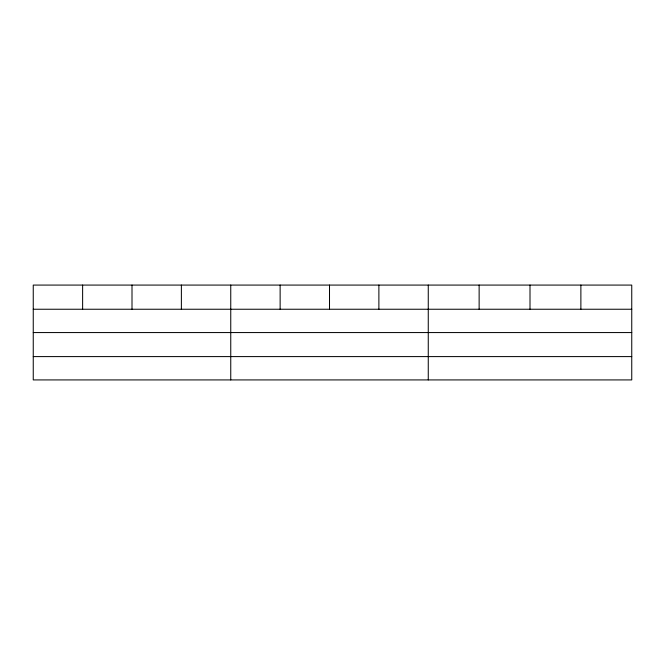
<?xml version="1.0" encoding="UTF-8"?>
<svg xmlns="http://www.w3.org/2000/svg" width="665" height="665" viewBox="0 0 665 665"><rect width="100%" height="100%" fill="white"/><g stroke="black" fill="none" stroke-linecap="round" stroke-linejoin="round"><path stroke-width="1" d="M631.75 332.567L631.75 285.077L33.25 285.077L33.25 379.923L631.75 379.923L631.75 332.567L33.25 332.567M33.25 309.242L631.75 309.242M33.25 356.598L631.75 356.598M580.877 285.077L580.877 309.242M530.005 285.077L530.005 309.242M479.132 285.077L479.132 309.242M428.26 285.077L428.26 379.923M378.884 285.077L378.884 309.242M329.507 285.077L329.507 309.242M280.131 285.077L280.131 309.242M230.755 285.077L230.755 379.923M181.379 285.077L181.379 309.242M132.003 285.077L132.003 309.242M82.626 285.077L82.626 309.242"/></g></svg>
